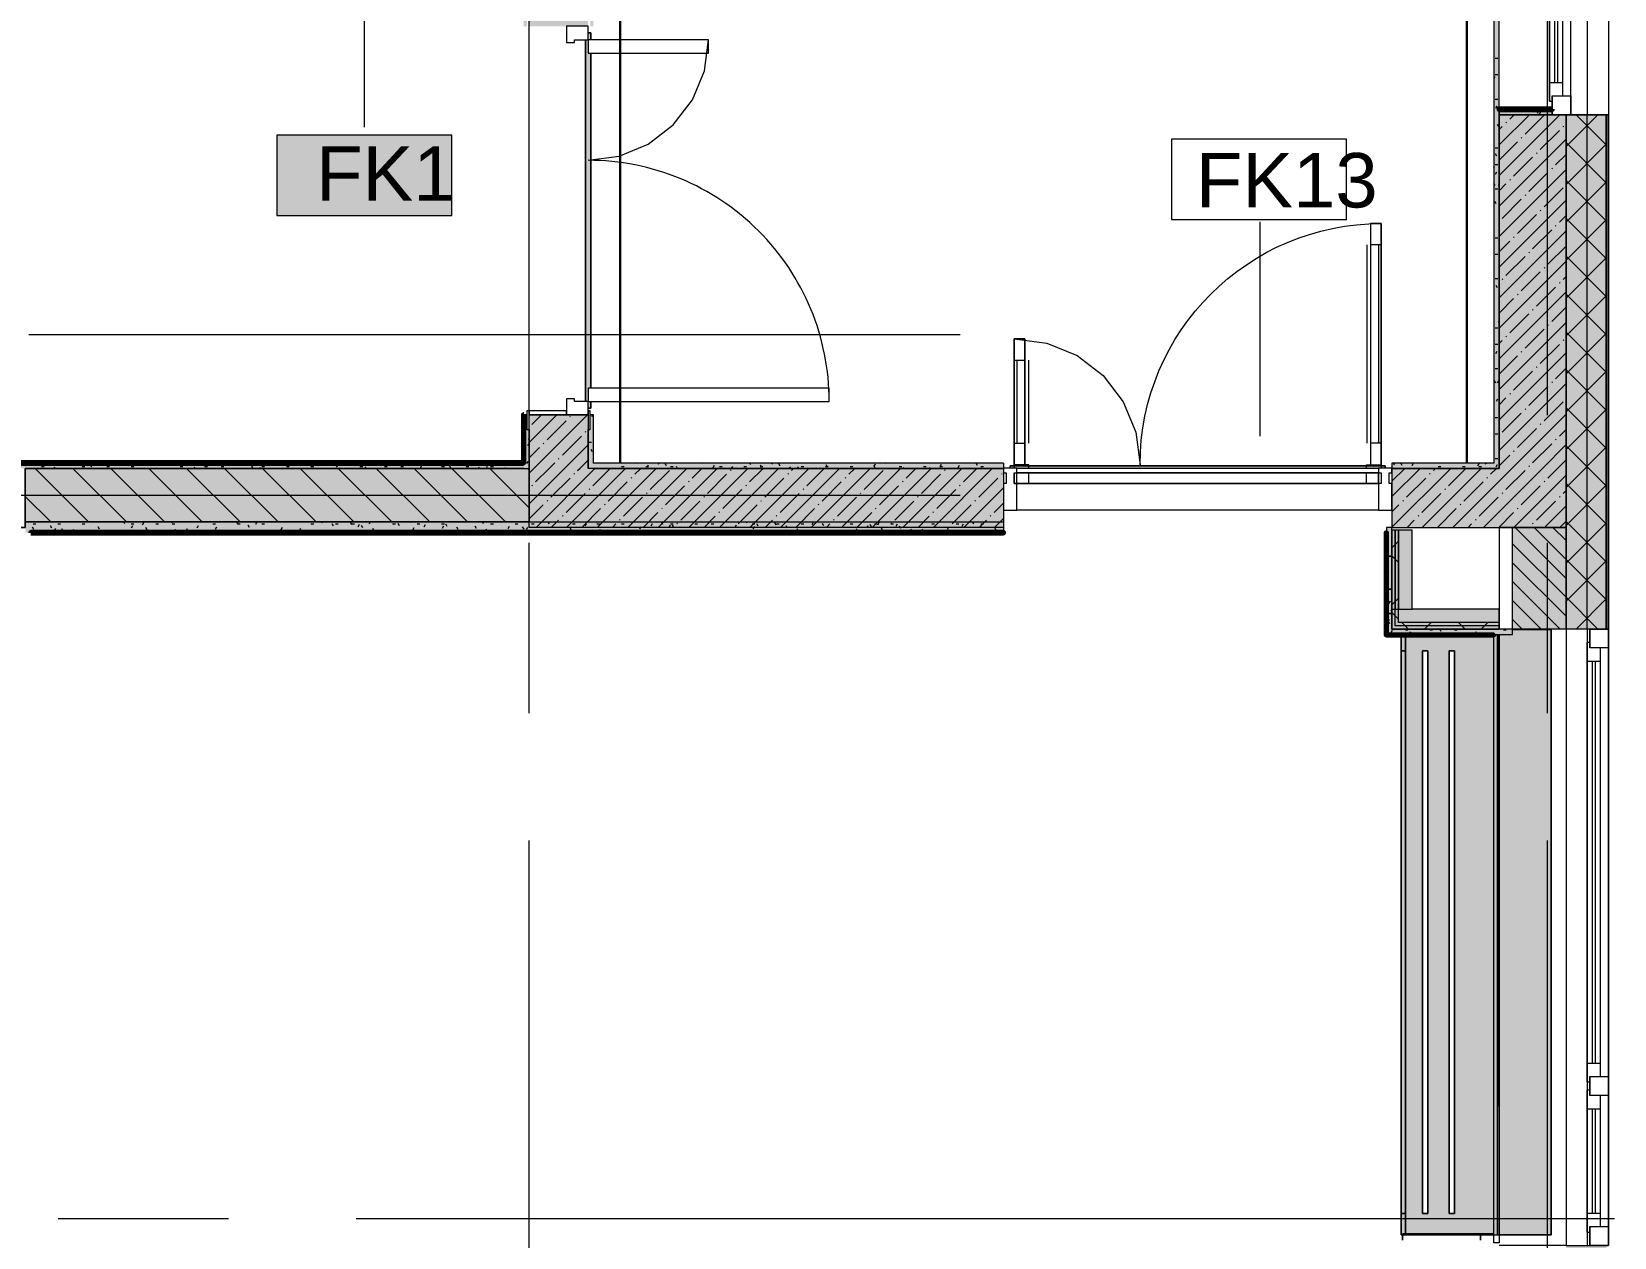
# Model space of a CAD drawing. Header units: millimetres. Extents: x -3817 to 677485, y -22715 to 103890.
# Drawn here: x 446632 to 452539, y 9649 to 14149 of the extents above; entities that cross this region are included whole.
import ezdxf

# ---------------------------------------------------------------- set-up
doc = ezdxf.new("R2010")
doc.units = ezdxf.units.MM
doc.layers.add('PDF _Геометрия', color=7, linetype='Continuous', true_color=0x1d1d1d)
doc.layers.add('PDF _Сплошная заливка', color=7, linetype='Continuous', true_color=0xffffff)
doc.layers.add('PDF _Текст', color=7, linetype='Continuous')
doc.styles.add('PDF GOST-Common', font='arial.ttf')

msp = doc.modelspace()

# ---------------------------------------------------------------- hatches: boundary and pattern name
at = {"layer": 'PDF _Сплошная заливка', "transparency": 33554559}
h = msp.add_hatch(color=256, dxfattribs=at)
h.paths.add_polyline_path([(452508.6, 1669), (452508.6, 9619), (452358.6, 9619), (452358.6, 1669)], flags=0)
h.paths.add_polyline_path([(452358.6, 11919), (452508.6, 11919), (452508.6, 13839), (452358.6, 13839), (452358.6, 12224.7)], flags=0)
h.paths.add_polyline_path([(452508.6, 15039), (452508.6, 23319), (452358.6, 23319), (452358.6, 15039)], flags=0)
h = msp.add_hatch(color=256, dxfattribs=at)
h.paths.add_polyline_path([(448728.6, 12519), (448728.6, 12719), (448716.6, 12719), (448714.7, 12664), (448708.6, 12664), (448708.6, 12519)], flags=0)
h.paths.add_polyline_path([(448716.6, 14169), (448728.6, 14169), (448728.6, 20749), (448708.6, 20749), (448708.6, 14224), (448716.6, 14224), (448716.6, 14177)], flags=0)
h = msp.add_hatch(color=256, dxfattribs=at)
h.paths.add_polyline_path([(448628.6, 12519), (448708.6, 12519), (448708.6, 12719), (448488.6, 12719), (448488.6, 12519), (448508.6, 12519)], flags=0)
h.paths.add_polyline_path([(448708.6, 14169), (448708.6, 15319), (448488.6, 15319), (448488.6, 14169), (448658.6, 14169)], flags=0)
h.paths.add_polyline_path([(448488.6, 15819), (448708.6, 15819), (448708.6, 20519), (448488.6, 20519), (448488.6, 15839)], flags=0)
h = msp.add_hatch(color=256, dxfattribs=at)
h.paths.add_polyline_path([(448488.6, 12519), (448488.6, 12664), (448480.6, 12664), (448480.6, 12719), (448468.6, 12719), (448468.6, 12519)], flags=0)
h.paths.add_polyline_path([(448468.6, 14169), (448480.6, 14169), (448480.6, 14224), (448488.6, 14224), (448488.6, 14349), (448468.6, 14349), (448468.6, 14311.6)], flags=0)
at = {"layer": 'PDF _Сплошная заливка', "true_color": 0x494949, "transparency": 33554559}
h = msp.add_hatch(color=251, dxfattribs=at)
h.paths.add_polyline_path([(448708.6, 12744), (448718.7, 12744), (448718.7, 12769), (448708.6, 12769)], flags=0)
h.paths.add_polyline_path([(448708.6, 14119), (448718.7, 14119), (448718.7, 14144), (448708.6, 14144)], flags=0)
h.paths.add_polyline_path([(448708.6, 12769), (448708.6, 12819), (448718.7, 12819), (448718.7, 14069), (448708.6, 14069), (448708.6, 14119), (448698.7, 14119), (448698.7, 12769)], flags=0)
at = {"layer": 'PDF _Сплошная заливка', "transparency": 33554559}
h = msp.add_hatch(color=256, dxfattribs=at)
h.paths.add_polyline_path([(443532.5, 12519), (448468.6, 12519), (448467.6, 12539), (443388.6, 12539), (443388.6, 12519)], flags=0)
h.paths.add_polyline_path([(438538.6, 12519), (443154.7, 12519), (443154.7, 12539), (438538.6, 12539), (438538.6, 12527)], flags=0)
h.paths.add_polyline_path([(436828.6, 12519), (437478.6, 12519), (437478.6, 12539), (436828.6, 12539), (436828.6, 12527)], flags=0)
h = msp.add_hatch(color=256, dxfattribs=at)
h.paths.add_polyline_path([(451781.2, 12519), (452108.6, 12519), (452108.6, 12539), (451708.6, 12539), (451708.6, 12519)], flags=0)
h.paths.add_polyline_path([(449350.7, 12519), (450258.6, 12519), (450258.6, 12539), (448728.6, 12539), (448728.6, 12519)], flags=0)
at = {"layer": 'PDF _Сплошная заливка', "true_color": 0x494949, "transparency": 33554559}
msp.add_hatch(color=251, dxfattribs=at).paths.add_polyline_path([(450643.6, 12519.8), (451683.6, 12519.8), (451683.6, 12529), (450283.6, 12529), (450283.6, 12519.8), (450308.6, 12519.8)])
at = {"layer": 'PDF _Сплошная заливка', "transparency": 33554559}
h = msp.add_hatch(color=256, dxfattribs=at)
h.paths.add_polyline_path([(448488.6, 12319), (448488.6, 12519), (446608.6, 12519), (446608.6, 12319), (448057.8, 12319)], flags=0)
h.paths.add_polyline_path([(439208.6, 12319), (439208.6, 12519), (438508.6, 12519), (438508.6, 12319), (438538.6, 12319)], flags=0)
h.paths.add_polyline_path([(437508.6, 12319), (437508.6, 12519), (437028.6, 12519), (437028.6, 12319), (437478.6, 12319)], flags=0)
h = msp.add_hatch(color=256, dxfattribs=at)
h.paths.add_polyline_path([(450258.6, 12299), (450258.6, 12519), (448488.6, 12519), (448488.6, 12299), (449350.7, 12299)], flags=0)
h.paths.add_polyline_path([(452358.6, 12299), (452358.6, 12519), (451708.6, 12519), (451708.6, 12299), (452158.6, 12299)], flags=0)
for points in [[(450258.6, 12279), (450258.6, 12319), (446608.6, 12319), (446608.6, 12279), (449350.7, 12279)], [(451688.6, 11919), (451708.6, 11919), (451708.6, 12299), (451688.6, 12299), (451688.6, 12224.7)], [(451688.6, 11919), (451708.6, 11919), (451708.6, 12299), (451688.6, 12299), (451688.6, 12224.7)], [(451708.6, 11994), (451721.1, 11994), (451721.1, 12289), (451708.6, 12289), (451708.6, 12224.7)], [(451721.1, 11994), (451733.6, 11994), (451733.6, 12289), (451721.1, 12289), (451721.1, 12224.7)], [(452158.6, 11919), (452358.6, 11919), (452358.6, 12299), (452158.6, 12299), (452158.6, 12224.7)], [(451783.6, 11919), (452108.6, 11919), (452108.6, 11931.5), (451721.1, 11931.5), (451721.1, 11919)], [(451936.6, 11899), (452158.6, 11899), (452158.6, 11919), (451688.6, 11919), (451688.6, 11899)]]:
    msp.add_hatch(color=256, dxfattribs=at).paths.add_polyline_path(points)
at = {"layer": 'PDF _Сплошная заливка', "true_color": 0xe7e7e7, "transparency": 33554559}
msp.add_hatch(color=254, dxfattribs=at).paths.add_polyline_path([(451733.6, 11994), (451783.6, 11994), (451783.6, 12289), (451733.6, 12289), (451733.6, 12224.7)])
at = {"layer": 'PDF _Сплошная заливка', "true_color": 0xeae6de, "transparency": 33554559}
h = msp.add_hatch(color=254, dxfattribs=at)
h.paths.add_polyline_path([(452102.6, 9658.2), (452101.2, 11899), (451742.7, 11898), (451742.7, 9658.2)], flags=0)
h.paths.add_polyline_path([(451822.7, 9738.2), (451822.7, 11838.2), (451842.7, 11838.2), (451842.7, 9738.2)], flags=0)
h.paths.add_polyline_path([(451942.7, 9738.2), (451922.7, 9738.2), (451922.7, 11838.2), (451942.7, 11838.2), (451942.7, 10137.9)], flags=0)
msp.add_hatch(color=254, dxfattribs=at).paths.add_polyline_path([(452302.6, 9658.2), (452302.6, 11918.2), (452158.6, 11918.2), (452158.6, 11899), (452102.6, 11899), (452102.6, 9658.2)])

# ---------------------------------------------------------------- linework, layer by layer
at = {"layer": 'PDF _Геометрия', "color": 231, "lineweight": 30, "true_color": 0xff80c0}
for points in [[(448828.6, 20719), (448828.6, 12639)], [(451988.6, 12639), (451987.6, 20719)], [(448828.6, 20649), (448828.6, 12540)], [(451988.6, 12539), (451988.6, 20649)]]:
    msp.add_lwpolyline(points, dxfattribs=at)
at = {"layer": 'PDF _Геометрия', "color": 9, "lineweight": 9, "true_color": 0xc0c0c0}
for points in [[(452088.6, 17139), (452088.6, 18839), (452088.6, 17139), (452088.6, 12539), (451708.6, 12539), (451708.6, 12519), (451708.6, 12299), (452158.6, 12299)], [(452306.6, 13839), (452358.6, 13839), (452108.6, 13839), (452108.6, 12689.5), (452108.6, 13839), (452108.6, 17139), (452108.6, 15039), (452358.6, 15039), (452306.6, 15039)], [(452516.6, 15039), (452516.6, 13839), (452358.6, 13839), (452516.6, 13839), (452516.6, 11919), (452358.6, 11919), (452358.6, 9619), (452516.6, 9619), (452516.6, 11919), (452358.6, 11919), (452158.6, 11919), (452158.6, 12299), (452108.6, 12299), (452108.6, 11919)], [(448480.6, 12719), (448468.6, 12719)], [(448708.6, 12719), (448488.6, 12719)], [(448729.6, 12539), (448728.6, 12539), (448728.6, 12719), (448716.6, 12719)], [(438538.6, 12519), (438538.6, 12539), (443154.7, 12539), (443388.6, 12539), (448467.6, 12539)], [(450258.6, 12539), (450258.6, 12519), (450258.6, 12299), (448488.6, 12299), (448488.6, 12319), (446608.6, 12319), (450258.6, 12319), (450258.6, 12279), (446628.6, 12279), (446628.6, 12278.5)], [(451708.6, 11919), (451708.6, 12299), (451688.6, 12299), (451688.6, 11919)], [(452358.6, 11919), (452358.6, 9619), (452108.6, 9619)], [(452108.6, 9658.2), (452108.6, 9629), (452088.6, 9629), (452088.6, 9658.2)]]:
    msp.add_lwpolyline(points, dxfattribs=at)
at = {"layer": 'PDF _Геометрия', "color": 253, "lineweight": 9, "true_color": 0xaaaaaa}
for points in [[(452376.6, 13839), (452376.6, 15039)], [(452316.6, 13959), (452316.6, 14919)], [(452326.6, 14919), (452326.6, 13959)], [(448488.6, 12717.2), (448488.6, 14304.7)], [(452288.6, 12717.2), (452288.6, 14304.7)], [(452306.6, 13909), (452306.6, 13839)], [(451614.6, 13352.8), (451614.6, 12612.8)], [(451668.6, 13352.8), (451628.6, 13352.8)], [(451658.6, 13352.8), (451658.6, 12612.8)], [(446622.2, 13019), (447597.6, 13019), (450097.6, 13019)], [(450298.6, 12922.8), (450338.6, 12922.8)], [(450308.6, 12922.8), (450308.6, 12612.8)], [(450352.6, 12922.8), (450352.6, 12612.8)], [(450298.6, 12612.8), (450338.6, 12612.8)], [(451668.6, 12612.8), (451628.6, 12612.8)], [(450353.6, 12519.8), (450353.6, 12532.8), (450298.6, 12532.8), (450298.6, 12519.8)], [(451613.6, 12519.8), (451613.6, 12532.8), (451668.6, 12532.8), (451668.6, 12519.8)], [(450298.6, 12502.8), (450298.6, 12462.8), (450353.6, 12462.8), (450353.6, 12502.8)], [(451668.6, 12502.8), (451668.6, 12462.8), (451613.6, 12462.8), (451613.6, 12502.8)], [(445669.7, 12419), (447597.6, 12419), (450097.6, 12419)], [(448488.6, 11605.9), (448488.6, 12240.9)], [(452288.6, 11605.9), (452288.6, 12240.9)], [(452446.6, 11919), (452446.6, 11849)], [(452516.6, 9619), (452516.6, 11919)], [(452516.6, 11849), (452516.6, 9689)], [(452456.6, 10299), (452456.6, 11799)], [(452466.6, 11799), (452466.6, 10299)], [(448488.6, 9542.2), (448488.6, 11129.7)], [(452288.6, 9542.2), (452288.6, 11129.7)], [(452456.6, 9739), (452456.6, 10129)], [(452466.6, 10129), (452466.6, 9739)], [(446731.5, 9719), (447366.5, 9719)], [(447842.7, 9719), (450038.6, 9719), (452538.6, 9719)], [(452446.6, 9689), (452446.6, 9619)]]:
    msp.add_lwpolyline(points, dxfattribs=at)
at = {"layer": 'PDF _Геометрия', "color": 116, "lineweight": 13, "true_color": 0x008040}
for points in [[(452437.6, 15039), (452437.6, 13839)], [(452437.6, 11919), (452437.6, 11869)], [(452437.6, 10229), (452437.6, 10199)], [(452437.6, 9669), (452437.6, 9619)]]:
    msp.add_lwpolyline(points, dxfattribs=at)
at = {"layer": 'PDF _Геометрия', "color": 253, "lineweight": 13, "true_color": 0xaaaaaa}
for points in [[(452296.6, 14989), (452296.6, 13889), (452306.6, 13889), (452306.6, 13909), (452346.6, 13909), (452346.6, 14969), (452306.6, 14969), (452306.6, 14989)], [(448708.6, 14119), (448708.6, 14169), (448628.6, 14169), (448628.6, 14109), (448658.6, 14109), (448658.6, 14119)], [(449158.6, 14119), (448708.6, 14119), (448708.6, 14069), (449158.6, 14069)], [(452376.6, 13839), (452306.6, 13839), (452306.6, 13909), (452376.6, 13909)], [(449608.6, 12769), (449608.6, 12819), (448708.6, 12819), (448708.6, 12769)], [(448708.6, 12769), (448658.6, 12769), (448658.6, 12779), (448628.6, 12779), (448628.6, 12719), (448708.6, 12719)], [(448480.6, 12734), (448480.6, 12664), (448488.6, 12664), (448488.6, 12734)], [(448488.6, 12734), (448488.6, 12719), (448628.6, 12719), (448628.6, 12734)], [(448708.6, 12734), (448708.6, 12664), (448716.6, 12664), (448716.6, 12734)], [(452516.6, 11849), (452446.6, 11849), (452446.6, 11919), (452516.6, 11919)], [(452436.6, 11869), (452436.6, 10229), (452446.6, 10229), (452446.6, 10249), (452486.6, 10249), (452486.6, 11849), (452446.6, 11849), (452446.6, 11869)], [(452516.6, 10179), (452446.6, 10179), (452446.6, 10249), (452516.6, 10249)], [(452436.6, 10199), (452436.6, 9669), (452446.6, 9669), (452446.6, 9689), (452486.6, 9689), (452486.6, 10179), (452446.6, 10179), (452446.6, 10199)], [(452516.6, 9619), (452446.6, 9619), (452446.6, 9689), (452516.6, 9689)]]:
    msp.add_lwpolyline(points, close=True, dxfattribs=at)
for points in [[(452296.6, 13889), (452296.6, 14989)], [(452296.6, 13959), (452346.6, 13959)], [(452436.6, 10229), (452436.6, 11869)], [(452436.6, 11799), (452486.6, 11799)], [(452436.6, 10299), (452486.6, 10299)], [(452436.6, 9669), (452436.6, 10199)], [(452436.6, 10129), (452486.6, 10129)], [(452436.6, 9739), (452486.6, 9739)]]:
    msp.add_lwpolyline(points, dxfattribs=at)
at = {"layer": 'PDF _Геометрия', "color": 7, "lineweight": 9}
for points in [[(447873.1, 14348.5), (447873.1, 13792.7)], [(448708.6, 14144), (448718.7, 14144), (448708.6, 14144)], [(452437.6, 11919), (452437.6, 13839)], [(452508.6, 11919), (452508.6, 13839)], [(452511.6, 11919), (452511.6, 13839)], [(451215.2, 13439), (451215.2, 12639)], [(448468.6, 12719), (448468.6, 12539), (448467.6, 12539)], [(448708.6, 12744), (448718.7, 12744), (448708.6, 12744)], [(448468.6, 12519), (448488.6, 12519), (448488.6, 12664), (448488.6, 12519)], [(448728.6, 12519), (450258.6, 12519), (448728.6, 12519), (448708.6, 12519), (448708.6, 12664), (448708.6, 12519)], [(450258.6, 12539), (448741.7, 12539), (448729.6, 12539)], [(450283.6, 12519.8), (450283.6, 12529), (450283.6, 12519.8)], [(451683.6, 12519.8), (451683.6, 12529), (451683.6, 12519.8)], [(450308.6, 12462.8), (451658.6, 12462.8), (450308.6, 12462.8), (450308.6, 12502.8), (450308.6, 12519.8), (451658.6, 12519.8), (451658.6, 12502.8)], [(451658.6, 12462.8), (451658.6, 12502.8), (451658.6, 12462.8), (451658.6, 12362.8), (450308.6, 12362.8), (450308.6, 12462.8), (450308.6, 12502.8)], [(450308.6, 12502.8), (451658.6, 12502.8), (450308.6, 12502.8)], [(451658.6, 12362.8), (450308.6, 12362.8)], [(452108.6, 11931.5), (451783.6, 11931.5), (451733.6, 11931.5), (451721.1, 11931.5), (451721.1, 12289), (451721.1, 11994)], [(452108.6, 11944), (451783.6, 11944), (451733.6, 11944), (451733.6, 12289), (451733.6, 11994)]]:
    msp.add_lwpolyline(points, dxfattribs=at)
for points in [[(448698.7, 14119), (448698.7, 12769)], [(448718.7, 14144), (448718.7, 14119)], [(448718.7, 14069), (448718.7, 12819)], [(452358.6, 13839), (452358.6, 12519)], [(448199.7, 13762.6), (447546.6, 13762.6), (447546.6, 13462.6), (448199.7, 13462.6)], [(451538.8, 13747.6), (450885.7, 13747.6), (450885.7, 13447.6), (451538.8, 13447.6)], [(448718.7, 12769), (448718.7, 12744)], [(452108.6, 12689.5), (452108.6, 12539), (452108.6, 12519), (451781.2, 12519), (451708.6, 12519), (451781.2, 12519), (452108.6, 12519), (452108.6, 12539)], [(450283.6, 12529), (451683.6, 12529)], [(446608.6, 12519), (448468.6, 12519), (446608.6, 12519), (446608.6, 12319), (446608.6, 12299), (446528.6, 12299), (446608.6, 12299), (446608.6, 12319)], [(448488.6, 12319), (448488.6, 12519)], [(452158.6, 12299), (452358.6, 12299), (452358.6, 11919), (452358.6, 12299)]]:
    msp.add_lwpolyline(points, close=True, dxfattribs=at)
at = {"layer": 'PDF _Геометрия', "color": 253, "lineweight": 9, "true_color": 0xaaaaaa}
for points in [[(449608.6, 12769, 0.414214), (448708.6, 13669), (448825.1, 13684.3), (448933.6, 13729.3), (449026.8, 13800.8), (449098.3, 13894), (449143.3, 14002.5), (449158.6, 14119)], [(450298.6, 12532.8), (450298.6, 13002.8), (450420.3, 12986.7), (450533.6, 12939.8), (450631, 12865.1), (450705.7, 12767.8), (450752.6, 12654.4), (450768.6, 12532.8, -0.414213), (451668.6, 13432.8), (451668.6, 12532.8)]]:
    msp.add_lwpolyline(points, format="xyb", dxfattribs=at)
at = {"layer": 'PDF _Геометрия', "color": 253, "lineweight": 9, "true_color": 0x9b9b9b}
for points in [[(452094.2, 14050), (452104.3, 14050)], [(452092.8, 13980), (452088.6, 13972.8)], [(452094.2, 13989.1), (452104.3, 13989.1)], [(452088.7, 13912), (452088.6, 13911.8)], [(452094.2, 13897.6), (452104.3, 13897.6)], [(452099.9, 13870.4), (452094.8, 13861.6)], [(452103.4, 13861.9), (452098.4, 13870.6)], [(452145, 13850.8), (452140.3, 13859)], [(452163.7, 13859), (452162.9, 13857.6)], [(452213.1, 13854.9), (452210.7, 13859)], [(452254.7, 13843.7), (452249.7, 13852.4)], [(452262.3, 13846.9), (452257.8, 13839)], [(452292.6, 13839), (452291.3, 13841.3)], [(452107.5, 13793.9), (452102.5, 13802.6)], [(452094.2, 13714.8), (452104.3, 13714.8)], [(452108.6, 13731), (452106.6, 13734.6)], [(452094.2, 13653.8), (452104.3, 13653.8)], [(452100.4, 13684.2), (452095.4, 13692.9)], [(452089.3, 13642.6), (452088.6, 13643.7)], [(452098.8, 13624.6), (452093.8, 13615.9)], [(452093.4, 13574.6), (452088.6, 13582.7)], [(452094.2, 13562.4), (452104.3, 13562.4)], [(452108.6, 13580.7), (452104.9, 13574.3)], [(452097.4, 13506.5), (452092.4, 13515.2)], [(452094.2, 13379.5), (452104.3, 13379.5)], [(452108.6, 13397.8), (452107.9, 13396.6)], [(452094.2, 13318.5), (452104.3, 13318.5)], [(452089.5, 13242.8), (452088.6, 13241.3)], [(452094.2, 13227.1), (452104.3, 13227.1)], [(452102.6, 13192.8), (452097.6, 13201.5)], [(452108.6, 13154), (452106.8, 13150.8)], [(452108.6, 13060.4), (452105.7, 13065.4)], [(452094.2, 13044.2), (452104.3, 13044.2)], [(452094.2, 12983.2), (452104.3, 12983.2)], [(452099.6, 12955.4), (452094.6, 12946.7)], [(452094.2, 12891.8), (452104.3, 12891.8)], [(452096.6, 12837.4), (452091.6, 12846.1)], [(452106.7, 12845.8), (452101.6, 12837.1)], [(452102.6, 12777.7), (452097.5, 12769)], [(448478.7, 12719), (448475.5, 12713.3)], [(448725.1, 12719), (448721.2, 12712.2)], [(452094.2, 12708.9), (452104.3, 12708.9)], [(448468.6, 12678.4), (448477.2, 12678.4)], [(452094.2, 12648), (452104.3, 12648)], [(448487.6, 12612.4), (448482.5, 12603.7)], [(448488.6, 12624.8), (448485.9, 12629.6)], [(448711, 12617.5), (448721, 12617.5)], [(448725.5, 12580.4), (448720.4, 12589.1)], [(446668.8, 12526), (446678.9, 12526)], [(446719.6, 12519), (446717, 12523.5)], [(446789.7, 12536.8), (446784.7, 12528)], [(446821.2, 12526), (446831.3, 12526)], [(446857.8, 12532.7), (446852.7, 12524)], [(446912.6, 12526), (446922.7, 12526)], [(446994.2, 12531.1), (446989.6, 12539)], [(447004.1, 12526), (447014.1, 12526)], [(447072.6, 12539), (447072.1, 12538.1)], [(447187, 12526), (447197, 12526)], [(447239.6, 12523.4), (447237, 12519)], [(447281.2, 12534.6), (447276.2, 12525.9)], [(447278.4, 12526), (447288.5, 12526)], [(447307.9, 12536.3), (447306.4, 12539)], [(447319, 12539), (447317.8, 12537)], [(447339.4, 12526), (447349.4, 12526)], [(447389.4, 12539), (447385.8, 12532.9)], [(447417.6, 12529.2), (447412.6, 12537.9)], [(447458.7, 12519), (447454.2, 12526.8)], [(447485.3, 12522.3), (447483.4, 12519)], [(447491.8, 12526), (447501.8, 12526)], [(447553.7, 12537.4), (447552.7, 12539)], [(447583.2, 12526), (447593.3, 12526)], [(447635.7, 12539), (447631.6, 12531.8)], [(447674.6, 12526), (447684.7, 12526)], [(447704.6, 12536.5), (447699.6, 12527.7)], [(447731.4, 12534.4), (447728.7, 12539)], [(447773, 12523.2), (447768, 12531.9)], [(447841, 12527.3), (447836, 12536)], [(447857.5, 12526), (447867.6, 12526)], [(447881, 12519), (447877.6, 12524.9)], [(447949, 12526), (447959, 12526)], [(448009.9, 12526), (448020, 12526)], [(448018.7, 12524.3), (448013.7, 12533)], [(448086.4, 12527.2), (448081.7, 12519)], [(448128.1, 12538.4), (448123.1, 12529.6)], [(448162.3, 12526), (448172.4, 12526)], [(448196.4, 12521.3), (448191.4, 12530)], [(448234, 12539), (448232.7, 12536.7)], [(448253.8, 12526), (448263.8, 12526)], [(448303.4, 12519), (448301.1, 12523)], [(448332.2, 12526.1), (448328.1, 12519)], [(448345.2, 12526), (448355.3, 12526)], [(448400.2, 12522), (448398.5, 12519)], [(448468.6, 12556.5), (448477.2, 12556.5)], [(448483.5, 12544.3), (448478.5, 12535.6)], [(448832.9, 12526), (448842.9, 12526)], [(448892, 12535.8), (448890.1, 12539)], [(448924.3, 12526), (448934.4, 12526)], [(448933.3, 12531), (448928.3, 12522.3)], [(448973.1, 12539), (448969.9, 12533.4)], [(449001.7, 12528.7), (448996.7, 12537.4)], [(449015.8, 12526), (449025.8, 12526)], [(449042.5, 12519), (449038.3, 12526.2)], [(449137.7, 12536.9), (449136.5, 12539)], [(449179.1, 12529.9), (449174, 12521.2)], [(449198.6, 12526), (449208.7, 12526)], [(449247.1, 12525.8), (449243.2, 12519)], [(449290.1, 12526), (449300.1, 12526)], [(449315.5, 12533.9), (449312.5, 12539)], [(449351, 12526), (449361.1, 12526)], [(449357.1, 12522.7), (449352.1, 12531.4)], [(449395.5, 12539), (449393.4, 12535.3)], [(449425.1, 12526.8), (449420.1, 12535.5)], [(449464.8, 12519), (449461.7, 12524.4)], [(449492.8, 12524.7), (449489.5, 12519)], [(449503.4, 12526), (449513.5, 12526)], [(449594.9, 12526), (449604.9, 12526)], [(449602.8, 12523.8), (449597.8, 12532.5)], [(449686.3, 12526), (449696.4, 12526)], [(449780.2, 12534.8), (449775.2, 12526.1)], [(449780.5, 12520.8), (449775.5, 12529.5)], [(449817.8, 12539), (449816.8, 12537.2)], [(449869.2, 12526), (449879.3, 12526)], [(449887.2, 12519), (449885.2, 12522.5)], [(449960.6, 12526), (449970.7, 12526)], [(449984.3, 12522.5), (449982.3, 12519)], [(450025.9, 12533.7), (450020.9, 12525)], [(450021.6, 12526), (450031.7, 12526)], [(450094, 12529.6), (450088.9, 12520.9)], [(450162.3, 12530.1), (450157.3, 12538.8)], [(450174, 12526), (450184.1, 12526)], [(451718.4, 12539), (451714.7, 12532.6)], [(451746.4, 12529.6), (451741.4, 12538.3)], [(451787.7, 12537.2), (451782.7, 12528.5)], [(451880.9, 12526), (451890.9, 12526)], [(451972.3, 12526), (451982.4, 12526)], [(452033.4, 12536.1), (452028.4, 12527.4)], [(452033.3, 12526), (452043.3, 12526)], [(452060.2, 12534.8), (452057.7, 12539)], [(452094.2, 12556.5), (452104.3, 12556.5)], [(452101.5, 12532), (452096.5, 12523.3)], [(446649.2, 12519), (446649, 12519.4)], [(446895.6, 12519), (446894.7, 12520.5)], [(448479.3, 12519), (448478.8, 12520)], [(449560.9, 12520.6), (449559.9, 12519)], [(450063.1, 12519), (450062.9, 12519.5)], [(446639.9, 12291.3), (446634.8, 12300.1)], [(446638.3, 12312.7), (446648.4, 12312.7)], [(446707.9, 12295.4), (446702.9, 12304.1)], [(446720.6, 12295.1), (446715.6, 12286.4)], [(446729.8, 12312.7), (446739.8, 12312.7)], [(446749.5, 12284.3), (446744.5, 12293)], [(446788.6, 12291), (446783.6, 12282.3)], [(446821.2, 12312.7), (446831.3, 12312.7)], [(446885.6, 12292.4), (446880.6, 12301.1)], [(446980, 12311.8), (446975.8, 12319)], [(447008, 12305.2), (447003, 12296.5)], [(447004.1, 12312.7), (447014.1, 12312.7)], [(447049.6, 12316.3), (447044.6, 12307.6)], [(447063.3, 12289.4), (447058.3, 12298.2)], [(447086.4, 12319), (447086.2, 12318.8)], [(447095.5, 12312.7), (447105.6, 12312.7)], [(447104.5, 12279), (447099.9, 12287)], [(447156.8, 12319), (447154.3, 12314.7)], [(447156.5, 12312.7), (447166.5, 12312.7)], [(447173, 12282.4), (447167.9, 12291.1)], [(447212.1, 12292.9), (447207.1, 12284.2)], [(447253.7, 12304.1), (447248.7, 12295.4)], [(447293.8, 12316.9), (447292.6, 12319)], [(447308.9, 12312.7), (447318.9, 12312.7)], [(447321.7, 12300), (447316.7, 12291.3)], [(447350.7, 12279.4), (447345.6, 12288.1)], [(447403.5, 12309.9), (447398.4, 12318.6)], [(447403.1, 12319), (447400, 12313.6)], [(447400.3, 12312.7), (447410.4, 12312.7)], [(447445.1, 12298.7), (447440.1, 12307.4)], [(447473.1, 12318.2), (447468, 12309.5)], [(447491.8, 12312.7), (447501.8, 12312.7)], [(447539.5, 12318), (447539, 12319)], [(447567.5, 12298.9), (447562.5, 12290.2)], [(447635.5, 12294.8), (447630.5, 12286.1)], [(447674.6, 12312.7), (447684.7, 12312.7)], [(447717.2, 12315), (447714.9, 12319)], [(447758.9, 12303.9), (447753.8, 12312.6)], [(447766.1, 12312.7), (447776.1, 12312.7)], [(447826.9, 12308), (447821.9, 12316.7)], [(447827, 12312.7), (447837.1, 12312.7)], [(447854.9, 12309), (447849.8, 12300.2)], [(447868.5, 12296.8), (447863.5, 12305.5)], [(447895.9, 12319), (447891.5, 12311.4)], [(447910.2, 12285.7), (447905.1, 12294.4)], [(447979.4, 12312.7), (447989.5, 12312.7)], [(448004.6, 12305), (447999.6, 12313.7)], [(448001.4, 12319), (448001.1, 12318.5)], [(448017.3, 12285.5), (448013.5, 12279)], [(448059, 12296.7), (448053.9, 12288)], [(448070.9, 12312.7), (448080.9, 12312.7)], [(448100.6, 12307.9), (448095.6, 12299.1)], [(448162.3, 12312.7), (448172.4, 12312.7)], [(448168.6, 12303.8), (448163.6, 12295.1)], [(448182.3, 12302), (448177.3, 12310.7)], [(448223.9, 12290.8), (448218.9, 12299.5)], [(448247.8, 12319), (448246.9, 12317.4)], [(448292, 12294.9), (448286.9, 12303.6)], [(448318.2, 12319), (448314.9, 12313.3)], [(448333.6, 12283.8), (448328.6, 12292.5)], [(448345.2, 12312.7), (448355.3, 12312.7)], [(448414.4, 12302.7), (448409.3, 12294)], [(448436.6, 12312.7), (448446.7, 12312.7)], [(448469.7, 12291.9), (448464.6, 12300.6)], [(448482.4, 12298.6), (448477.4, 12289.9)], [(448497.6, 12312.7), (448507.7, 12312.7)], [(448564.1, 12311.2), (448559.6, 12319)], [(448647.4, 12288.9), (448642.3, 12297.6)], [(448650, 12312.7), (448660.1, 12312.7)], [(448688.3, 12279), (448684, 12286.5)], [(448701.7, 12312.7), (448696.7, 12304)], [(448740.5, 12319), (448738.3, 12315.2)], [(448741.4, 12312.7), (448751.5, 12312.7)], [(448757, 12281.9), (448752, 12290.6)], [(448832.9, 12312.7), (448842.9, 12312.7)], [(448864.2, 12289.3), (448859.2, 12280.6)], [(448877.9, 12316.4), (448876.4, 12319)], [(448905.8, 12300.5), (448900.8, 12291.8)], [(448934.7, 12279), (448929.7, 12287.6)], [(448947.5, 12311.7), (448942.4, 12302.9)], [(448987.5, 12309.4), (448982.5, 12318.1)], [(449015.5, 12307.6), (449010.5, 12298.9)], [(449015.8, 12312.7), (449025.8, 12312.7)], [(449029.2, 12298.2), (449024.1, 12306.9)], [(449109.9, 12288.2), (449104.9, 12279.5)], [(449107.2, 12312.7), (449117.3, 12312.7)], [(449123.6, 12317.5), (449122.7, 12319)], [(449162.9, 12319), (449161.8, 12317.1)], [(449168.2, 12312.7), (449178.2, 12312.7)], [(449261.2, 12306.5), (449256.2, 12297.8)], [(449301.3, 12314.5), (449298.7, 12319)], [(449320.6, 12312.7), (449330.6, 12312.7)], [(449329.3, 12302.4), (449324.2, 12293.7)], [(449342.9, 12303.4), (449337.9, 12312.1)], [(449411, 12307.5), (449405.9, 12316.2)], [(449412, 12312.7), (449422.1, 12312.7)], [(449452.6, 12296.3), (449447.6, 12305)], [(449494.2, 12285.1), (449489.2, 12293.9)], [(449503.4, 12312.7), (449513.5, 12312.7)], [(449548.6, 12316.5), (449543.6, 12307.8)], [(449588.7, 12304.5), (449583.6, 12313.2)], [(449585.2, 12319), (449585.2, 12319)], [(449686.3, 12312.7), (449696.4, 12312.7)], [(449711.1, 12293.1), (449706, 12284.4)], [(449752.7, 12304.3), (449747.7, 12295.6)], [(449766.4, 12301.5), (449761.3, 12310.2)], [(449777.8, 12312.7), (449787.8, 12312.7)], [(449794.3, 12315.4), (449789.3, 12306.7)], [(449808, 12290.3), (449803, 12299)], [(449838.7, 12312.7), (449848.8, 12312.7)], [(449862.4, 12311.4), (449857.3, 12302.6)], [(449876, 12294.4), (449871, 12303.1)], [(449917.7, 12283.3), (449912.7, 12292)], [(449956.8, 12292), (449951.8, 12283.3)], [(449991.1, 12312.7), (450001.2, 12312.7)], [(450024.8, 12288), (450019.8, 12279.2)], [(450053.8, 12291.4), (450048.7, 12300.1)], [(450082.6, 12312.7), (450092.6, 12312.7)], [(450108.1, 12310.3), (450103.1, 12301.6)], [(450148.2, 12310.7), (450143.4, 12319)], [(450176.1, 12306.2), (450171.1, 12297.5)], [(450174, 12312.7), (450184.1, 12312.7)], [(450231.5, 12288.4), (450226.4, 12297.1)], [(446699.3, 12282.2), (446709.3, 12282.2)], [(446787.8, 12279), (446786.1, 12281.8)], [(446882.2, 12282.2), (446892.2, 12282.2)], [(446973.6, 12282.2), (446983.7, 12282.2)], [(447034.6, 12282.2), (447044.6, 12282.2)], [(447170.4, 12281.8), (447168.9, 12279)], [(447187, 12282.2), (447197, 12282.2)], [(447210.1, 12279), (447209.6, 12279.9)], [(447278.4, 12282.2), (447288.5, 12282.2)], [(447369.8, 12282.2), (447379.9, 12282.2)], [(447416.2, 12280.7), (447415.2, 12279)], [(447526.9, 12279), (447523.3, 12285.1)], [(447552.7, 12282.2), (447562.8, 12282.2)], [(447644.2, 12282.2), (447654.2, 12282.2)], [(447705.1, 12282.2), (447715.2, 12282.2)], [(447857.5, 12282.2), (447867.6, 12282.2)], [(447949, 12282.2), (447959, 12282.2)], [(448040.4, 12282.2), (448050.5, 12282.2)], [(448223.3, 12282.2), (448233.3, 12282.2)], [(448263.1, 12284.5), (448259.9, 12279)], [(448314.7, 12282.2), (448324.8, 12282.2)], [(448331.1, 12280.4), (448330.3, 12279)], [(448371.5, 12279), (448370.2, 12281.3)], [(448375.7, 12282.2), (448385.7, 12282.2)], [(448528.1, 12282.2), (448538.1, 12282.2)], [(448576.8, 12279.3), (448576.7, 12279)], [(448619.5, 12282.2), (448629.6, 12282.2)], [(448711, 12282.2), (448721, 12282.2)], [(448793.9, 12279), (448793.6, 12279.4)], [(448893.8, 12282.2), (448903.9, 12282.2)], [(448985.3, 12282.2), (448995.3, 12282.2)], [(449046.2, 12282.2), (449056.3, 12282.2)], [(449110.6, 12279), (449107.4, 12284.6)], [(449178, 12284.2), (449175, 12279)], [(449198.6, 12282.2), (449208.7, 12282.2)], [(449290.1, 12282.2), (449300.1, 12282.2)], [(449381.5, 12282.2), (449391.6, 12282.2)], [(449423.7, 12283.1), (449421.4, 12279)], [(449564.4, 12282.2), (449574.5, 12282.2)], [(449655.8, 12282.2), (449665.9, 12282.2)], [(449716.8, 12282.2), (449726.9, 12282.2)], [(449869.2, 12282.2), (449879.3, 12282.2)], [(449915.2, 12280.9), (449914.1, 12279)], [(449955.3, 12279), (449954.3, 12280.8)], [(449960.6, 12282.2), (449970.7, 12282.2)], [(450052.1, 12282.2), (450062.1, 12282.2)], [(450235, 12282.2), (450245, 12282.2)], [(451709.3, 11913.7), (451704.3, 11905)], [(451759, 11916.4), (451769, 11916.4)], [(451777.4, 11909.6), (451772.3, 11900.9)], [(451793.7, 11899), (451793.4, 11899.6)], [(451850.4, 11916.4), (451860.5, 11916.4)], [(451892.8, 11910.2), (451887.8, 11918.9)], [(451941.8, 11916.4), (451951.9, 11916.4)], [(452023.1, 11908.6), (452018.1, 11899.8)], [(452091.1, 11904.5), (452088, 11899)], [(452124.7, 11916.4), (452134.8, 11916.4)]]:
    msp.add_lwpolyline(points, dxfattribs=at)
at = {"layer": 'PDF _Геометрия', "color": 7, "lineweight": 70, "true_color": 0xffd2ff}
msp.add_lwpolyline([(452306.6, 13860), (452108.6, 13860), (452108.6, 13859), (452306.6, 13859)], close=True, dxfattribs=at)
at = {"layer": 'PDF _Геометрия', "color": 9, "lineweight": 9, "true_color": 0xc0c0c0}
for points in [[(452306.6, 13859), (452108.6, 13859), (452108.6, 13839), (452306.6, 13839)], [(452358.6, 12519), (452358.6, 12299)], [(451688.6, 11919), (451688.6, 11899), (452158.6, 11899), (452158.6, 11919), (451708.6, 11919), (451708.6, 12299), (451688.6, 12299)], [(451783.6, 11994), (451783.6, 12289), (451708.6, 12289), (451708.6, 11919), (451721.1, 11919), (451783.6, 11919), (452108.6, 11919), (452108.6, 11994)], [(451708.6, 12289), (451708.6, 11994), (451783.6, 11994), (451783.6, 12289)]]:
    msp.add_lwpolyline(points, close=True, dxfattribs=at)
at = {"layer": 'PDF _Геометрия', "lineweight": 9}
for points in [[(452108.6, 13726.2), (452221.4, 13839)], [(452108.6, 13612.1), (452335.5, 13839)], [(452148.3, 13822.9), (452164.4, 13839)], [(452205.3, 13765.9), (452276.6, 13837.2)], [(452358.6, 13720.5), (452477.1, 13839)], [(452508.6, 13726.3), (452395.9, 13839)], [(452108.6, 13783.2), (452119.8, 13794.4)], [(452134.1, 13808.6), (452136.4, 13811)], [(452262.4, 13708.8), (452333.6, 13780.1)], [(452347.9, 13794.4), (452350.3, 13796.8)], [(452108.6, 13498.1), (452358.6, 13748.1)], [(452108.6, 13669.2), (452176.8, 13737.4)], [(452191.1, 13751.6), (452193.5, 13754)], [(452508.6, 13584.9), (452358.6, 13734.9)], [(452358.6, 13579.1), (452508.6, 13729.1)], [(452162.6, 13609.1), (452233.8, 13680.3)], [(452248.1, 13694.6), (452250.5, 13697)], [(452319.4, 13651.8), (452358.6, 13691.1)], [(452108.6, 13384), (452358.6, 13634)], [(452148.3, 13594.8), (452150.7, 13597.2)], [(452219.6, 13552), (452290.9, 13623.3)], [(452305.1, 13637.6), (452307.5, 13639.9)], [(452508.6, 13443.5), (452358.6, 13593.5)], [(452358.6, 13437.7), (452508.6, 13587.7)], [(452108.6, 13555.1), (452134.1, 13580.5)], [(452205.3, 13537.8), (452207.7, 13540.1)], [(452276.6, 13495), (452347.9, 13566.3)], [(452108.6, 13270), (452358.6, 13520)], [(452119.8, 13452.2), (452191.1, 13523.5)], [(452262.4, 13480.7), (452264.7, 13483.1)], [(452176.8, 13395.2), (452248.1, 13466.5)], [(452233.8, 13338.2), (452305.1, 13409.5)], [(452319.4, 13423.7), (452321.8, 13426.1)], [(452333.6, 13438), (452358.6, 13463)], [(452508.6, 13302), (452358.6, 13452)], [(452358.6, 13296.2), (452508.6, 13446.2)], [(452108.6, 13155.9), (452358.6, 13405.9)], [(452108.6, 13327), (452148.3, 13366.7)], [(452162.6, 13381), (452164.9, 13383.3)], [(452290.9, 13281.2), (452358.6, 13348.9)], [(452108.6, 13041.9), (452358.6, 13291.9)], [(452134.1, 13238.4), (452205.3, 13309.7)], [(452219.6, 13323.9), (452222, 13326.3)], [(452508.6, 13160.6), (452358.6, 13310.6)], [(452358.6, 13154.8), (452508.6, 13304.8)], [(452191.1, 13181.4), (452262.4, 13252.6)], [(452276.6, 13266.9), (452279, 13269.3)], [(452347.9, 13224.1), (452358.6, 13234.9)], [(452108.6, 12927.8), (452358.6, 13177.8)], [(452119.8, 13224.1), (452122.2, 13226.5)], [(452248.1, 13124.3), (452319.4, 13195.6)], [(452333.6, 13209.9), (452336, 13212.3)], [(452108.6, 13098.9), (452162.6, 13152.9)], [(452176.8, 13167.1), (452179.2, 13169.5)], [(452233.8, 13110.1), (452236.2, 13112.5)], [(452305.1, 13067.3), (452358.6, 13120.8)], [(452508.6, 13019.2), (452358.6, 13169.2)], [(452358.6, 13013.4), (452508.6, 13163.4)], [(452108.6, 12813.8), (452358.6, 13063.8)], [(452148.3, 13024.5), (452219.6, 13095.8)], [(452290.9, 13053.1), (452293.2, 13055.4)], [(452108.6, 12984.9), (452119.8, 12996)], [(452134.1, 13010.3), (452136.4, 13012.7)], [(452205.3, 12967.5), (452276.6, 13038.8)], [(452347.9, 12996), (452350.3, 12998.4)], [(452508.6, 12877.8), (452358.6, 13027.8)], [(452358.6, 12872), (452508.6, 13022)], [(452108.6, 12699.8), (452358.6, 12949.8)], [(452108.6, 12870.8), (452176.8, 12939)], [(452191.1, 12953.3), (452193.5, 12955.6)], [(452262.4, 12910.5), (452333.6, 12981.8)], [(452162.6, 12810.7), (452233.8, 12882)], [(452248.1, 12896.2), (452250.5, 12898.6)], [(452319.4, 12853.5), (452358.6, 12892.7)], [(452508.6, 12736.3), (452358.6, 12886.3)], [(452358.6, 12730.5), (452508.6, 12880.5)], [(452108.6, 12585.7), (452358.6, 12835.7)], [(452219.6, 12753.7), (452290.9, 12825)], [(452305.1, 12839.2), (452307.5, 12841.6)], [(452108.6, 12756.8), (452134.1, 12782.2)], [(452148.3, 12796.5), (452150.7, 12798.8)], [(452276.6, 12696.7), (452347.9, 12767.9)], [(448488.6, 12501.2), (448506.4, 12519), (448706.4, 12719)], [(448488.6, 12615.3), (448592.4, 12719)], [(448498.7, 12682.4), (448535.3, 12719)], [(448641.3, 12710.9), (448643.7, 12713.3)], [(451936, 12299), (452156, 12519), (452358.6, 12721.7)], [(452119.8, 12653.9), (452191.1, 12725.2)], [(452205.3, 12739.4), (452207.7, 12741.8)], [(452508.6, 12594.9), (452358.6, 12744.9)], [(452358.6, 12589.1), (452508.6, 12739.1)], [(448555.8, 12625.4), (448627, 12696.7)], [(448698.3, 12653.9), (448700.7, 12656.3)], [(452176.8, 12596.9), (452248.1, 12668.1)], [(452262.4, 12682.4), (452264.7, 12684.8)], [(452333.6, 12639.6), (452358.6, 12664.6)], [(448488.6, 12387.2), (448620.5, 12519), (448708.6, 12607.2)], [(448488.6, 12558.3), (448527.2, 12596.9)], [(448541.5, 12611.1), (448543.9, 12613.5)], [(448612.8, 12568.4), (448684.1, 12639.6)], [(452050, 12299), (452270, 12519), (452358.6, 12607.6)], [(452162.6, 12582.6), (452164.9, 12585)], [(452233.8, 12539.8), (452305.1, 12611.1)], [(452319.4, 12625.4), (452321.8, 12627.7)], [(452508.6, 12453.5), (452358.6, 12603.5)], [(452358.6, 12447.7), (452508.6, 12597.7)], [(448513, 12468.6), (448563.4, 12519), (448584.3, 12539.8)], [(448598.5, 12554.1), (448600.9, 12556.5)], [(448669.8, 12511.3), (448677.5, 12519), (448708.6, 12550.2)], [(452108.6, 12528.7), (452148.3, 12568.4)], [(452219.6, 12525.6), (452222, 12528)], [(452290.9, 12482.8), (452327.1, 12519), (452358.6, 12550.6)], [(446844.9, 12319), (446644.9, 12519)], [(446986.3, 12319), (446786.3, 12519)], [(447127.7, 12319), (446927.7, 12519)], [(447269.1, 12319), (447069.1, 12519)], [(447410.5, 12319), (447210.5, 12519)], [(447552, 12319), (447352, 12519)], [(447693.4, 12319), (447493.4, 12519)], [(447834.8, 12319), (447634.8, 12519)], [(447976.2, 12319), (447776.2, 12519)], [(448117.7, 12319), (447917.7, 12519)], [(448259.1, 12319), (448059.1, 12519)], [(448400.5, 12319), (448200.5, 12519)], [(448488.6, 12372.3), (448341.9, 12519)], [(448488.6, 12513.7), (448483.3, 12519)], [(448514.5, 12299), (448734.5, 12519)], [(448570, 12411.5), (448641.3, 12482.8)], [(448628.6, 12299), (448848.6, 12519)], [(448655.6, 12497.1), (448657.9, 12499.4)], [(448726.8, 12454.3), (448791.5, 12519)], [(448742.6, 12299), (448962.6, 12519)], [(448783.9, 12397.3), (448855.1, 12468.6)], [(448856.7, 12299), (449076.7, 12519)], [(448869.4, 12482.8), (448871.8, 12485.2)], [(448883.7, 12497.1), (448905.6, 12519)], [(448940.7, 12440), (449012, 12511.3)], [(448970.7, 12299), (449190.7, 12519)], [(449083.2, 12468.6), (449085.6, 12470.9)], [(449084.8, 12299), (449304.8, 12519)], [(449097.5, 12482.8), (449133.7, 12519)], [(449154.5, 12425.8), (449225.8, 12497.1)], [(449198.8, 12299), (449418.8, 12519)], [(449240.1, 12511.3), (449242.4, 12513.7)], [(449311.3, 12468.6), (449361.8, 12519)], [(449312.9, 12299), (449532.9, 12519)], [(449368.4, 12411.5), (449439.6, 12482.8)], [(449426.9, 12299), (449646.9, 12519)], [(449453.9, 12497.1), (449456.3, 12499.4)], [(449468.2, 12511.3), (449475.8, 12519)], [(449525.2, 12454.3), (449589.9, 12519)], [(449541, 12299), (449761, 12519)], [(449582.2, 12397.3), (449653.5, 12468.6)], [(449655, 12299), (449875, 12519)], [(449667.7, 12482.8), (449670.1, 12485.2)], [(449682, 12497.1), (449703.9, 12519)], [(449739, 12440), (449810.3, 12511.3)], [(449769.1, 12299), (449989.1, 12519)], [(449881.6, 12468.6), (449884, 12470.9)], [(449883.1, 12299), (450103.1, 12519)], [(449895.8, 12482.8), (449932, 12519)], [(449952.9, 12425.8), (450024.1, 12497.1)], [(449997.2, 12299), (450217.2, 12519)], [(450038.4, 12511.3), (450040.8, 12513.7)], [(450109.7, 12468.6), (450160.1, 12519)], [(450166.7, 12411.5), (450238, 12482.8)], [(450252.2, 12497.1), (450254.6, 12499.4)], [(451708.6, 12413.8), (451813.8, 12519)], [(451708.6, 12299.8), (451927.9, 12519)], [(451708.6, 12470.8), (451756.8, 12519)], [(451763.4, 12411.5), (451834.7, 12482.8)], [(451821.9, 12299), (452041.9, 12519)], [(451848.9, 12497.1), (451851.3, 12499.4)], [(451863.2, 12511.3), (451870.9, 12519)], [(451920.2, 12454.3), (451984.9, 12519)], [(451977.2, 12397.3), (452048.5, 12468.6)], [(452062.8, 12482.8), (452065.1, 12485.2)], [(452077, 12497.1), (452099, 12519)], [(452134.1, 12440), (452205.3, 12511.3)], [(452164.1, 12299), (452358.6, 12493.6)], [(452276.6, 12468.6), (452279, 12470.9)], [(446703.4, 12319), (446608.6, 12413.8)], [(448498.7, 12454.3), (448501.1, 12456.7)], [(448627, 12354.5), (448698.3, 12425.8)], [(448712.6, 12440), (448714.9, 12442.4)], [(448840.9, 12340.3), (448912.2, 12411.5)], [(448926.4, 12425.8), (448928.8, 12428.2)], [(448997.7, 12383), (449069, 12454.3)], [(449140.3, 12411.5), (449142.6, 12413.9)], [(449211.5, 12368.8), (449282.8, 12440)], [(449297.1, 12454.3), (449299.5, 12456.7)], [(449425.4, 12354.5), (449496.7, 12425.8)], [(449510.9, 12440), (449513.3, 12442.4)], [(449639.2, 12340.3), (449710.5, 12411.5)], [(449724.8, 12425.8), (449727.1, 12428.2)], [(449796, 12383), (449867.3, 12454.3)], [(449938.6, 12411.5), (449941, 12413.9)], [(450009.9, 12368.8), (450081.2, 12440)], [(450095.4, 12454.3), (450097.8, 12456.7)], [(450111.2, 12299), (450258.6, 12446.4)], [(451820.4, 12354.5), (451891.7, 12425.8)], [(451906, 12440), (451908.3, 12442.4)], [(452034.3, 12340.3), (452105.5, 12411.5)], [(452119.8, 12425.8), (452122.2, 12428.2)], [(452191.1, 12383), (452262.4, 12454.3)], [(452333.6, 12411.5), (452336, 12413.9)], [(452347.9, 12425.8), (452358.6, 12436.5)], [(452508.6, 12312.1), (452358.6, 12462.1)], [(452358.6, 12306.3), (452508.6, 12456.3)], [(448488.6, 12330.2), (448541.5, 12383)], [(448555.8, 12397.3), (448558.1, 12399.6)], [(448685.6, 12299), (448755.3, 12368.8)], [(448769.6, 12383), (448772, 12385.4)], [(448913.7, 12299), (448969.2, 12354.5)], [(448983.4, 12368.8), (448985.8, 12371.1)], [(449054.7, 12326), (449126, 12397.3)], [(449197.3, 12354.5), (449199.7, 12356.9)], [(449268.6, 12311.7), (449339.8, 12383)], [(449354.1, 12397.3), (449356.5, 12399.6)], [(449483.9, 12299), (449553.7, 12368.8)], [(449567.9, 12383), (449570.3, 12385.4)], [(449712, 12299), (449767.5, 12354.5)], [(449781.8, 12368.8), (449784.2, 12371.1)], [(449853.1, 12326), (449924.4, 12397.3)], [(449995.6, 12354.5), (449998, 12356.9)], [(450066.9, 12311.7), (450138.2, 12383)], [(450152.5, 12397.3), (450154.8, 12399.6)], [(450223.7, 12354.5), (450258.6, 12389.4)], [(451708.6, 12356.8), (451734.9, 12383)], [(451749.1, 12397.3), (451751.5, 12399.6)], [(451879, 12299), (451948.7, 12368.8)], [(451963, 12383), (451965.4, 12385.4)], [(452107.1, 12299), (452162.6, 12354.5)], [(452176.8, 12368.8), (452179.2, 12371.1)], [(452248.1, 12326), (452319.4, 12397.3)], [(452278.1, 12299), (452358.6, 12379.5)], [(448571.5, 12299), (448598.5, 12326)], [(448612.8, 12340.3), (448615.2, 12342.6)], [(448799.6, 12299), (448812.4, 12311.7)], [(448826.6, 12326), (448829, 12328.4)], [(449040.5, 12311.7), (449042.8, 12314.1)], [(449141.8, 12299), (449183, 12340.3)], [(449255.8, 12299), (449256.7, 12299.9)], [(449369.9, 12299), (449396.9, 12326)], [(449411.1, 12340.3), (449413.5, 12342.6)], [(449598, 12299), (449610.7, 12311.7)], [(449625, 12326), (449627.3, 12328.4)], [(449838.8, 12311.7), (449841.2, 12314.1)], [(449940.1, 12299), (449981.4, 12340.3)], [(450054.2, 12299), (450055, 12299.9)], [(450168.2, 12299), (450195.2, 12326)], [(450209.5, 12340.3), (450211.8, 12342.6)], [(450225.2, 12299), (450258.6, 12332.4)], [(451764.9, 12299), (451791.9, 12326)], [(451806.2, 12340.3), (451808.5, 12342.6)], [(451993, 12299), (452005.8, 12311.7)], [(452020, 12326), (452022.4, 12328.4)], [(452358.6, 12108.5), (452168.2, 12299)], [(452233.8, 12311.7), (452236.2, 12314.1)], [(452508.6, 12029.2), (452358.6, 12179.2), (452238.9, 12299)], [(452358.6, 12250), (452309.6, 12299)], [(452335.2, 12299), (452358.6, 12322.5)], [(452508.6, 12170.7), (452358.6, 12320.7)], [(452358.6, 12164.9), (452508.6, 12314.9)], [(452477.4, 11919), (452358.6, 12037.8), (452158.6, 12237.8)], [(452358.6, 12023.4), (452508.6, 12173.4)], [(452358.6, 11967.1), (452158.6, 12167.1)], [(452336, 11919), (452158.6, 12096.4)], [(452265.3, 11919), (452158.6, 12025.7)], [(452395.7, 11919), (452508.6, 12032)], [(451733.6, 11955.7), (451721.1, 11968.2), (451708.6, 11980.7)], [(451770.3, 11919), (451757.8, 11931.5), (451745.3, 11944)], [(451830, 11919), (451842.5, 11931.5), (451855, 11944)], [(451982.4, 11919), (451969.9, 11931.5), (451957.4, 11944)], [(452042.1, 11919), (452054.6, 11931.5), (452067.1, 11944)], [(452194.6, 11919), (452158.6, 11955)]]:
    msp.add_lwpolyline(points, dxfattribs=at)
at = {"layer": 'PDF _Геометрия', "color": 253, "lineweight": 9, "true_color": 0xaaaaaa}
for points in [[(451628.6, 12532.8), (451668.6, 12532.8), (451668.6, 13432.8), (451628.6, 13432.8), (451628.6, 12532.8), (451668.6, 12532.8), (451668.6, 13432.8), (451628.6, 13432.8)], [(450338.6, 12532.8), (450298.6, 12532.8), (450298.6, 13002.8), (450338.6, 13002.8), (450338.6, 12532.8), (450338.6, 13002.8), (450298.6, 13002.8), (450298.6, 12532.8)], [(452446.6, 10179), (452446.6, 10249)]]:
    msp.add_lwpolyline(points, close=True, dxfattribs=at)
at = {"layer": 'PDF _Геометрия', "color": 231, "lineweight": 70, "true_color": 0xff80c0}
for points in [[(448468.6, 12719), (448467.6, 12719), (448467.6, 12540), (443388.6, 12540), (443154.7, 12540), (438538.6, 12540), (438538.6, 12539), (443154.7, 12539), (443388.6, 12539), (448467.6, 12539)], [(451688.6, 11899), (451688.6, 12278.5), (451687.6, 12278.5), (451687.6, 11899), (451687.6, 11898), (452088.6, 11898), (452088.6, 11899)]]:
    msp.add_lwpolyline(points, dxfattribs=at)
at = {"layer": 'PDF _Геометрия', "color": 231, "lineweight": 9, "true_color": 0xff80c0}
for points in [[(448467.6, 12539), (448468.6, 12539), (448468.6, 12719)], [(452088.6, 11899), (451688.6, 11899)]]:
    msp.add_lwpolyline(points, dxfattribs=at)
at = {"layer": 'PDF _Геометрия', "color": 7, "lineweight": 20}
for points in [[(450298.6, 12502.8), (450308.6, 12502.8), (450308.6, 12519.8), (450258.6, 12519.8), (450258.6, 12502.8), (450268.6, 12502.8), (450268.6, 12462.8), (450258.6, 12462.8), (450258.6, 12362.8), (450308.6, 12362.8), (450308.6, 12462.8), (450298.6, 12462.8)], [(451698.6, 12462.8), (451698.6, 12502.8), (451708.6, 12502.8), (451708.6, 12519.8), (451658.6, 12519.8), (451658.6, 12502.8), (451668.6, 12502.8), (451668.6, 12462.8), (451658.6, 12462.8), (451658.6, 12362.8), (451708.6, 12362.8), (451708.6, 12462.8)]]:
    msp.add_lwpolyline(points, close=True, dxfattribs=at)
at = {"layer": 'PDF _Геометрия', "color": 231, "lineweight": 70, "true_color": 0xff80c0}
msp.add_lwpolyline([(446628.6, 12279), (450258.6, 12279), (450258.6, 12280), (446628.6, 12280)], close=True, dxfattribs=at)
at = {"layer": 'PDF _Геометрия', "lineweight": 9}
for points in [[(451733.6, 12247), (451721.1, 12234.5), (451708.6, 12222), (451721.1, 12234.5)], [(451721.1, 12180.3), (451733.6, 12167.8), (451721.1, 12180.3), (451708.6, 12192.8)], [(451733.6, 12034.8), (451721.1, 12022.3), (451708.6, 12009.8), (451721.1, 12022.3)]]:
    msp.add_lwpolyline(points, close=True, dxfattribs=at)
at = {"layer": 'PDF _Геометрия', "color": 253, "lineweight": 9, "true_color": 0x9b9b9b}
for points in [[(451708.1, 12190.8), (451698, 12190.8)], [(451690.1, 12124.4), (451695.2, 12133.1)], [(451708.1, 12068.8), (451698, 12068.8)], [(451697.2, 12014.7), (451702.3, 12023.4)], [(451693.1, 11946.7), (451698.2, 11955.4)], [(451694.9, 11948.3), (451699.9, 11939.6)], [(451708.1, 11977.4), (451698, 11977.4)], [(451706, 11989.9), (451708.6, 11985.4)]]:
    msp.add_lwpolyline(points, close=True, dxfattribs=at)
at = {"layer": 'PDF _Геометрия', "color": 8, "lineweight": 9, "true_color": 0x808080}
for points in [[(452088.6, 9638), (452088.6, 9658.2), (451742.7, 9658.2), (451742.7, 11898), (451742.7, 9658.2), (452102.6, 9658.2), (452102.6, 11899), (452102.6, 9658.2), (452302.6, 9658.2), (452302.6, 11918.2), (452158.6, 11918.2), (452302.6, 11918.2), (452302.6, 9658.2), (452108.6, 9658.2)], [(451742.7, 9658.2), (451742.7, 11898), (451742.7, 9658.2)], [(451742.7, 9738.2), (451742.7, 11838.2), (451742.7, 9738.2)], [(451742.7, 9658.2), (451748.6, 9658.2), (451742.7, 9658.2)]]:
    msp.add_lwpolyline(points, dxfattribs=at)
at = {"layer": 'PDF _Геометрия', "color": 253, "lineweight": 9, "true_color": 0xaba79f}
for points in [[(451758.7, 9662), (451758.7, 11898), (451758.7, 9662)], [(451758.7, 9738.2), (451758.7, 11838.2), (451758.7, 9738.2)], [(451748.6, 9662), (452088.6, 9662), (452038.6, 9662), (451758.7, 9662)], [(451748.6, 9658.2), (451748.6, 9660.8)], [(452088.6, 9658.2), (452088.6, 9662)]]:
    msp.add_lwpolyline(points, dxfattribs=at)
at = {"layer": 'PDF _Геометрия', "color": 9, "lineweight": 9, "true_color": 0xcbc7bf}
for points in [[(452088.6, 9665.2), (452088.6, 11899), (452101.2, 11899)], [(452102.6, 11899), (452108.6, 11899), (452108.6, 9658.2)], [(452108.6, 10137.9), (452108.6, 11899)], [(451758.7, 9662), (451748.6, 9662)], [(451748.6, 9658.2), (451748.6, 9660.8)], [(452088.6, 9658.2), (452088.6, 9664.4)]]:
    msp.add_lwpolyline(points, dxfattribs=at)
at = {"layer": 'PDF _Геометрия', "color": 254, "lineweight": 9, "true_color": 0xd5d3cf}
for points in [[(451742.7, 11838.2), (451758.7, 11838.2)], [(451758.7, 9738.2), (451742.7, 9738.2)], [(452038.6, 9658.2), (452038.6, 9662)]]:
    msp.add_lwpolyline(points, close=True, dxfattribs=at)
at = {"layer": 'PDF _Геометрия', "color": 8, "lineweight": 9, "true_color": 0x808080}
for points in [[(451822.7, 9738.2), (451822.7, 11838.2), (451842.7, 11838.2), (451842.7, 9738.2)], [(451822.7, 9738.2), (451842.7, 9738.2), (451842.7, 11838.2), (451822.7, 11838.2)], [(451922.7, 9738.2), (451922.7, 11838.2), (451942.7, 11838.2), (451942.7, 9738.2)], [(451922.7, 9738.2), (451942.7, 9738.2), (451942.7, 11838.2), (451922.7, 11838.2)], [(451748.6, 9658.2), (451748.6, 9638)]]:
    msp.add_lwpolyline(points, close=True, dxfattribs=at)
at = {"layer": 'PDF _Геометрия', "color": 9, "lineweight": 9, "true_color": 0xbfbfbf}
for points in [[(451748.6, 9658.2), (451758.7, 9658.2), (451748.6, 9658.2)], [(452088.6, 9638), (452088.6, 9658.2)]]:
    msp.add_lwpolyline(points, dxfattribs=at)
at = {"layer": 'PDF _Геометрия', "color": 254, "lineweight": 9, "true_color": 0xd5d3cf}
for points in [[(451758.7, 9662), (451758.7, 9658.2), (451758.7, 9662)], [(452088.6, 9658.2), (452088.6, 9662)]]:
    msp.add_lwpolyline(points, dxfattribs=at)
at = {"layer": 'PDF _Геометрия', "color": 9, "lineweight": 9, "true_color": 0xbfbfbf}
msp.add_lwpolyline([(452038.6, 9658.2), (452038.6, 9638)], close=True, dxfattribs=at)
at = {"layer": 'PDF _Сплошная заливка', "lineweight": 35, "transparency": 33554559}
for points in [[(452108.6, 12539), (452108.6, 17139), (452088.6, 12539), (452088.6, 17139)], [(452108.6, 13839), (452306.6, 13839), (452108.6, 13859), (452306.6, 13859)], [(452358.6, 12519), (452358.6, 13839), (452108.6, 12519), (452108.6, 13839)], [(451721.1, 11919), (451721.1, 12289), (451708.6, 11919), (451708.6, 12289)], [(451733.6, 11931.5), (451733.6, 12289), (451721.1, 11931.5), (451721.1, 12289)], [(451733.6, 11931.5), (452108.6, 11931.5), (451733.6, 11944), (452108.6, 11944)]]:
    msp.add_solid(points, dxfattribs=at)
at = {"layer": 'PDF _Сплошная заливка', "lineweight": 9, "transparency": 33554559}
msp.add_solid([(448199.7, 13762.6), (447546.6, 13762.6), (448199.7, 13462.6), (447546.6, 13462.6)], dxfattribs=at)
at = {"layer": 'PDF _Сплошная заливка', "color": 254, "lineweight": 35, "true_color": 0xe7e7e7, "transparency": 33554559}
for points in [[(451783.6, 11944), (451783.6, 12289), (451733.6, 11944), (451733.6, 12289)], [(451783.6, 11944), (452108.6, 11944), (451783.6, 11994), (452108.6, 11994)]]:
    msp.add_solid(points, dxfattribs=at)
at = {"layer": 'PDF _Сплошная заливка', "color": 254, "lineweight": 35, "true_color": 0xffb9dc, "transparency": 33554559}
msp.add_solid([(451687.6, 11899), (451688.6, 11899), (451687.6, 12224.7)], dxfattribs=at)

# ---------------------------------------------------------------- texts
at = {"layer": 'PDF _Текст', "insert": (447693.7, 13619.2), "char_height": 203.2, "attachment_point": 4, "style": 'PDF GOST-Common'}
msp.add_mtext('FK1', dxfattribs=at)
at = {"layer": 'PDF _Текст', "color": 250, "true_color": 0x3c3c3c, "insert": (450977, 13593), "char_height": 203.2, "attachment_point": 4, "style": 'PDF GOST-Common'}
msp.add_mtext('FK13', dxfattribs=at)

doc.saveas('drawing.dxf')
